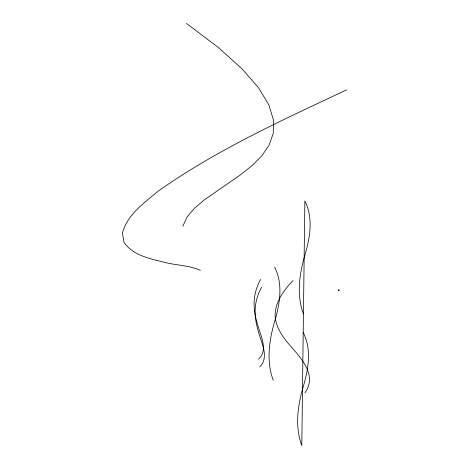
<?xml version="1.0" encoding="UTF-8"?>
<svg xmlns="http://www.w3.org/2000/svg" width="469" height="469" viewBox="0 0 469 469"><rect width="100%" height="100%" fill="white"/><g stroke="black" fill="none" stroke-linecap="round" stroke-linejoin="round"><path stroke-width="0.7" d="M338.747 290.311L338.753 289.895M338.952 290.299L338.671 289.901M339.005 290.674L339.011 289.877M182.84 226.234L187.125 216.866L194.6 208.13L204.466 199.794L240.386 174.884L251.806 165.85L261.626 156.071L269.036 145.314L273.245 133.354L273.45 119.958L268.86 104.904L258.665 87.949L242.074 68.879L218.284 47.457L186.504 23.45M304.926 392.864C318.193 374.168 299.322 356.458 287.89 343.009C281.588 335.329 275.919 326.518 275.127 316.358C274.74 302.241 283.774 290.34 292.967 280.55M258.618 359.16C266.462 352.043 262.91 340.687 259.978 332.116C256.402 321.576 253.231 310.548 254.309 299.298A89.925 63.251 -7.5 0 1 260.606 279.424M259.638 366.928C267.488 359.817 263.93 348.461 260.999 339.89C257.422 329.349 254.257 318.322 255.329 307.072A89.925 63.251 -7.5 0 1 261.632 287.192M346.579 89.884C282.086 120.222 216.614 149.916 158.159 191.153C144.259 203.018 127.21 214.421 122.421 233.163L123.992 242.291C133.061 255.529 150.004 258.706 164.578 262.341C176.397 265.413 189.2 265.302 200.41 270.355M303.209 332.439C311.762 349.329 308.496 368.816 303.384 386.186C297.733 405.363 294.667 426.298 301.79 445.55L304.856 200.925C313.409 217.815 310.144 237.302 305.032 254.673C299.38 273.849 296.314 294.784 303.437 314.037M274.635 267.172C283.188 284.062 279.923 303.549 274.811 320.919C269.159 340.095 266.093 361.03 273.216 380.283"/></g></svg>
